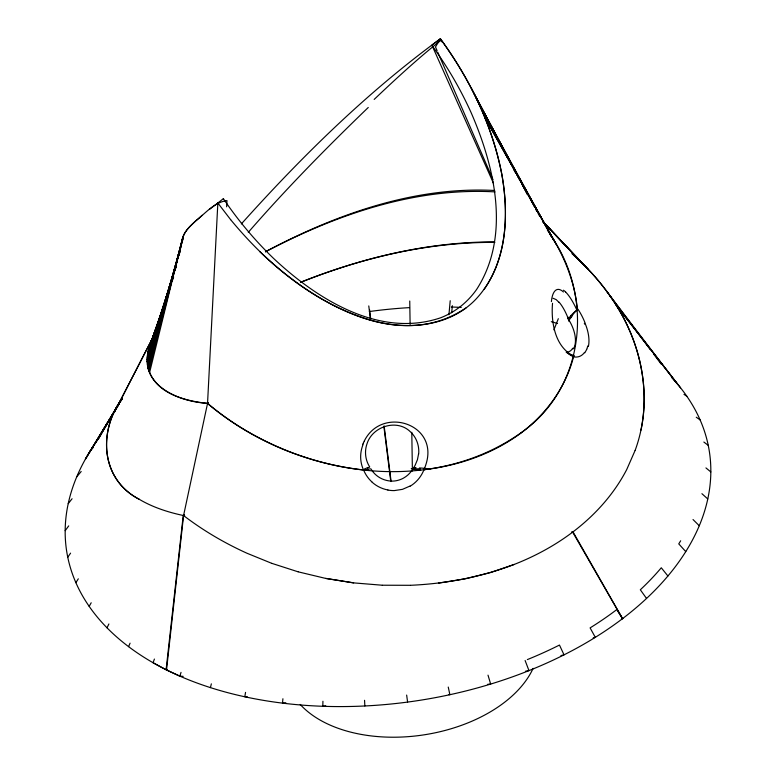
<?xml version="1.0" encoding="UTF-8"?>
<svg xmlns="http://www.w3.org/2000/svg" width="776" height="776" viewBox="0 0 776 776"><rect width="100%" height="100%" fill="white"/><g stroke="black" fill="none" stroke-linecap="round" stroke-linejoin="round"><path stroke-width="1.16" d="M322.932 701.262L322.806 706.286L325.755 705.791M167.461 669.591L166.53 669.921L183.572 515.545L207.541 403.413L217.843 203.011L223.265 198.724M226.621 206.814L226.98 200.586C213.972 202.342 205.427 213.429 195.542 221.014C190.702 226.01 184.533 230.753 182.777 237.805L148.216 368.619C155.569 393.51 184.504 400.804 207.27 403.384M448.926 314.794L450.206 300.719M451.7 312.728L452.34 305.695M282.92 698.749L282.483 703.124L285.859 702.804M552.531 303.3C550.892 322.224 554.986 347.105 573.823 356.165M418.536 454.057L417.449 459.654L415.247 464.989A27.131 25.909 -40.5 0 1 413.598 467.773M640.947 430.214C650.113 387.195 639.298 341.876 616.096 305.026A288.187 215.747 5.6 0 0 574.318 255.75M245.546 692.376L244.799 696.77L247.195 696.683M587.733 345.97L587.025 348.696M210.441 687.614L211.344 683.85M149.535 372.771L183.058 236.35M182.864 237.107L148.808 370.724L182.777 237.805C185.755 228.047 195.067 221.994 202.129 215.272M182.787 238.455L147.76 366.466L182.903 239.056L147.45 364.254L180.449 248.912M635.146 450.371C652.781 402.414 643.323 347.852 616.27 305.308A288.177 215.738 5.6 0 0 579.051 260.144M181.08 246.525L147.265 361.994L177.229 260.978M178.946 255.178L180.323 250.532M180.294 250.435L147.227 359.676L148.216 368.619M154.414 659.047L153.056 662.723L166.112 669.717L179.886 676.148L181.031 672.375M175.667 267.128L147.227 359.676L148.459 350.005L151.844 339.849L154.036 335.591M176.608 263.646L147.333 357.329L171.894 280.087M175.56 268.554L176.297 266.255M171.719 280.049L147.566 354.923L169.488 288.303M172.466 277.75L176.181 266.226M172 280.214L147.944 352.488L169.74 288.391M172.068 281.523L173.63 276.945M169.624 288.313L148.459 350.005C138.952 385.73 180.11 402.346 208.589 403.336M164.076 305.531L148.459 350.005L151.883 339.772L154.075 335.513M166.404 298.566L149.118 347.493L163.532 307.723M164.328 305.288L149.904 344.951L162.65 310.769M586.84 349.2L584.823 352.818M362.673 444.609L363.236 443.212M553.909 329.858L558.322 318.684M128.583 646.641L130.077 643.168M635.107 450.468L626.746 469.499A263.345 197.153 5.6 0 1 573.008 531.87L572.766 532.035M107.01 627.794L108.902 623.962M114.441 412.153L154.162 335.028L116.196 408.564M364.235 441.137C381.685 405.431 439.255 423.686 425.927 464.436A34.745 32.912 -44.6 0 1 423.783 469.868M89.182 606.357L91.19 602.768M572.969 348.143L572.581 348.783M120.173 401.367L97.96 439.652L122.385 397.758L85.408 459.13L107.786 422.338M102.548 430.952L119.213 403.695M121.066 400.659L122.307 398.641M88.299 454.144L119.077 403.889M120.338 401.842L121.589 399.795M484.108 289.39C507.339 256.158 508.649 212.983 501.82 174.338C492.382 125.246 470.004 79.336 440.632 39.13L440.38 38.8C367.058 92.344 301.874 156.451 241.355 223.915M75.893 582.679L78.308 578.809M570.981 317.714L572.533 315.473M67.764 557.246L70.577 553.133M65.174 530.668L68.705 525.895M68.23 503.634L72.081 498.755M76.737 476.852L81.189 471.498M90.239 450.982L93.498 447.199M248.281 232.334C286.169 188.762 326.696 147.537 368.26 107.486M570.438 316.104L571.204 315.26A31.826 23.862 -38.9 0 1 577.47 309.799M521.297 432.63L521.53 432.455C585.696 387.263 594.261 295.608 549.515 233.741M572.203 531.919L572.998 531.861L622.565 618.617M209.442 209.374L217.668 203.147M364.458 469.296L363.653 469.926L364.07 471.08A34.551 33.863 -23.5 0 0 372.267 482.255M521.55 432.436C427.392 499.308 292.232 474.689 207.541 403.413L208.385 402.938M465.998 307.946C396.992 354.128 311.118 300.768 259.873 251.705M409.98 486.067L402.463 489.346L394.373 490.587A32.466 31.962 -64.6 0 1 387.903 490.044M265.47 251.754C335.504 214.496 414.355 186.191 494.729 190.489M265.47 251.783C335.717 214.874 414.762 187.288 495.098 191.895M184.407 515.177L183.553 515.545L184.581 515.254M300.564 282.406C362.043 257.777 427.848 241.85 494.331 241.879M300.535 282.27C362.246 257.816 428.207 241.947 494.855 242.384M364.38 469.742L363.643 469.955C337.434 467.084 311.651 460.556 287.13 450.885A244.935 193.001 13.2 0 1 207.57 403.394L208.56 403.025M167.034 669.378L166.112 669.717L183.233 515.477L184.242 515.186M367.514 467.792C368.396 467.307 370.656 467.472 369.24 466.153C365.244 459.489 364.4 451.06 367.029 443.736C372.393 426.431 396.798 418.603 410.232 431.631A29.75 27.587 -48.3 0 1 418.681 454.057M514.216 564.433L490.568 572.523L465.222 578.828L438.469 583.125M207.541 403.413L208.259 403.18M593.174 637.969L595.299 637.338L590.109 627.891A318.684 197.511 -8.8 0 0 616.755 609.606L622.488 618.676L621.741 618.821M184.339 515.332L183.572 515.545A291.524 127.506 -20.2 0 1 139.244 499.288C100.347 479.228 98.067 430.874 122.327 398.311C97.989 430.961 100.405 479.403 139.447 499.404M560.97 655.584L564.026 654.847L559.467 645.05A318.684 197.511 -8.8 0 1 527.36 659.59M622.139 618.52L622.885 618.375M572.252 532.006L572.998 531.861A261.628 197.87 6.9 0 1 513.867 564.569C480.907 577.169 445.899 583.707 410.708 585.288M571.922 532.258L572.659 532.123L622.488 618.676M525.478 671.23L528.97 670.61L525.11 660.502M367.455 469.17L370.909 468.84A25.656 25.113 -32.7 0 0 390.522 481.052M184.581 515.448L183.572 515.545A291.524 220.471 6.9 0 0 246.981 553.24L271.726 563.327M184.251 515.38L183.505 515.536M487.609 684.335L490.665 684.063L488.007 675.149M571.873 532.171L572.659 532.123M382.345 585.22L410.426 585.298M390.512 481.071L392.346 481.12A23.862 23.455 -65.3 0 0 401.124 479.258A23.901 23.503 -66.3 0 0 403.598 478.045A24.56 24.134 -65.5 0 0 412.648 469.286A198.928 157.683 14.2 0 0 420.107 468.626M179.886 676.148L183.175 676.352M382.093 585.211L353.827 582.902L325.619 578.401M553.055 298.265L556.179 299.614L559.157 302.524M448.528 694.52L449.886 694.695L448.247 687.061M353.613 582.883L325.445 578.362L298.159 571.825M271.833 563.357L298.023 571.786M683.966 394.353L686.818 396.235M696.266 417.226L700.107 419.913M703.861 442.048L708.236 445.346M705.937 467.918L710.826 471.924M372.228 482.294L373.799 483.623A33.319 32.708 -43.6 0 0 387.913 489.976M701.911 493.691L707.77 498.958M693.026 519.542L699.263 525.74M542.919 221.694L588.324 269.427M543.025 221.664L584.347 265.334M685.761 551.61L678.757 543.879A318.684 197.511 -8.8 0 0 680.668 540.775M230.618 219.637C266.381 262.977 311.486 300.875 365.545 318.606C402.152 330.605 447.442 328.743 475.61 299.497C506.883 266.401 509.493 216.717 501.771 174.105C492.275 124.965 469.839 79.016 440.38 38.8L431.892 45.144L493.526 183.369M667.913 575.996L661.278 567.77A318.684 197.511 -8.8 0 1 640.326 589.779L646.534 598.451M680.571 387.845L616.27 305.308L677.108 383.645L609.994 295.85M217.843 203.011L230.637 219.656M606.667 291.243L650.288 349.617M653.77 354.225L661.084 364.022M556.188 244.246L485.165 118.088L553.802 240.143L483.07 113.044L551.309 236.098L478.637 103.053L534.615 206.969M536.895 211.208L535.75 209.093L536.895 211.12M534.606 206.852L476.299 98.115L511.481 164.415M538.03 213.254L539.747 216.446M512.616 166.559L516.021 172.97M517.155 175.114L519.998 180.459M521.695 183.669L527.37 194.359M473.894 93.217L512.247 165.686M513.372 167.82L516.758 174.212M517.883 176.346L520.706 181.681M521.831 183.805L527.467 194.466M471.42 88.377L501.277 145.626M501.703 146.383L507.426 157.392M513.576 169.158L515.245 172.369M577.101 308.993L577.441 309.75C575.404 288.265 568.565 267.41 558.468 248.398A241.268 188.277 11.5 0 0 547.4 230.142M441.709 41.807L440.38 38.8L435.491 46.948L437.111 50.692M492.944 179.566L437.751 52.196M584.347 323.311L584.668 324.155M406.653 695.073L407.594 702.086M369.57 309.799L370.734 319.082M384.12 425.849L391.104 481.547M368.775 305.928L370.375 318.694M384.052 427.78L390.745 481.159M568.779 317.219L569.021 320.992M568.022 317.51L568.119 318.994M364.555 700.301L364.856 705.966M409.747 301.02L410.116 324.465M411.794 432.3L412.395 470.974M374.178 99.425A339.743 29.342 -47.7 0 1 441.214 40.1M671.56 377.466A325.183 201.537 -8.8 0 1 395.876 703.502A325.183 201.537 -8.8 0 1 97.252 440.535M571.931 253.606A288.177 215.738 5.6 0 1 574.638 256.031M223.372 198.646A329.402 285.335 61.7 0 0 273.753 258.583C316.986 299.119 379.27 338.462 440.516 317.83A106.128 90.782 59 0 0 459.237 307.432M459.44 307.306A108.136 92.577 57 0 0 476.59 289.477C511.103 236.059 494.729 166.859 471.061 112.501A318.092 268.05 59.3 0 0 432.019 45.551M363.546 469.994A35.909 33.465 -18.9 0 1 362.993 444.706M411.251 468.578A34.978 6.489 2.8 0 1 420.708 470.198M415.975 467.521A197.424 156.927 14.8 0 1 413.54 467.705M521.385 432.736A206.591 162.785 13.2 0 1 423.706 469.752M363.304 443.241A34.823 32.126 -23.3 0 1 364.293 441.166M364.38 469.267A32.398 10.816 9.7 0 1 367.397 467.753M573.716 356.145A207.803 162.155 11.5 0 1 521.647 432.513M574.192 355.544A34.474 21.563 -40.9 0 1 566.17 352.168M584.541 352.382A32.611 17.896 67.7 0 1 573.988 356.931M573.59 356.572A35.366 19.739 -53.5 0 1 567.101 351.819M559.137 302.233A29.507 9.729 71.9 0 1 568.333 318.79M568.245 319.052A32.146 23.697 -39.3 0 1 570.554 316.181M577.839 309.032A34.241 15.898 65 0 1 585.172 323.204M572.329 315.347A33.543 23.037 -49.9 0 1 577.286 309.556M565.685 292.096A35.793 10.418 70.9 0 1 576.733 309.789M563.405 290.214A34.755 11.669 74.5 0 1 565.617 291.96M551.406 301.592A32.873 11.543 77.3 0 1 563.415 291.989M419.38 467.947A35.735 4.229 -2.3 0 1 430.35 469.228M423.832 470.023A32.922 32.437 -70.9 0 1 410.087 486.242M365.03 469.868A34.018 5.704 6.7 0 1 368.26 469.364M572.436 348.637A23.872 12.707 66.4 0 1 566.936 352.197M569.312 320.721A24.415 13.027 63.4 0 1 573.464 348.812M568.779 320.925A34.183 22.523 -50.1 0 1 570.758 317.607M585.376 324.048A32.495 17.605 62 0 1 588.363 346.571M533.122 668.349A127.361 78.939 -8.8 0 1 424.2 734.814A127.361 78.939 -8.8 0 1 300.225 704.462M369.337 311.545A315.182 193.273 -9.3 0 1 409.505 307.626M451.322 307.015A315.182 193.273 -9.3 0 1 461.264 307.412M551.29 321.681A315.182 193.273 -9.3 0 1 557.556 323.514M580.293 261.328L543.045 221.771L580.293 261.328"/></g></svg>
